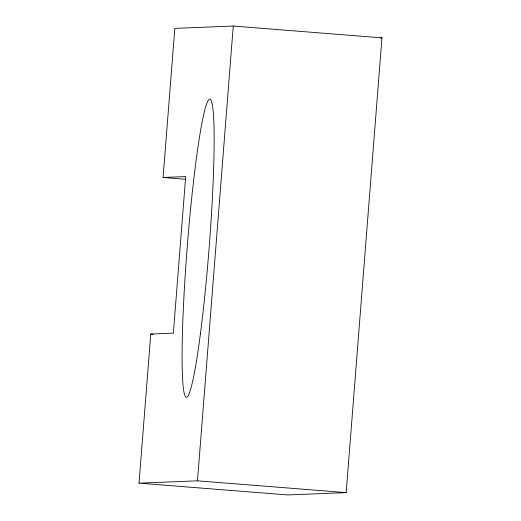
<?xml version="1.0" encoding="UTF-8"?>
<svg xmlns="http://www.w3.org/2000/svg" width="521" height="521" viewBox="0 0 521 521"><rect width="100%" height="100%" fill="white"/><g stroke="black" fill="none" stroke-linecap="round" stroke-linejoin="round"><path stroke-width="0.78" d="M139.029 483.149L150.764 334.046L173.363 333.147L185.684 176.58L163.086 177.479L174.822 28.375L233.265 26.05L381.971 37.851L346.178 492.625L287.735 494.95L139.029 483.149L197.472 480.824L346.178 492.625M197.472 480.824L233.265 26.05M380.35 37.916L381.971 37.851M163.086 177.479L185.717 179.276M150.764 334.046L153.187 334.235M200.403 333.87A149.573 10.954 -85.5 0 0 210.829 99.83A149.573 10.954 -85.5 0 0 183.216 311.421A149.573 10.954 -85.5 0 0 200.403 333.87"/></g></svg>
